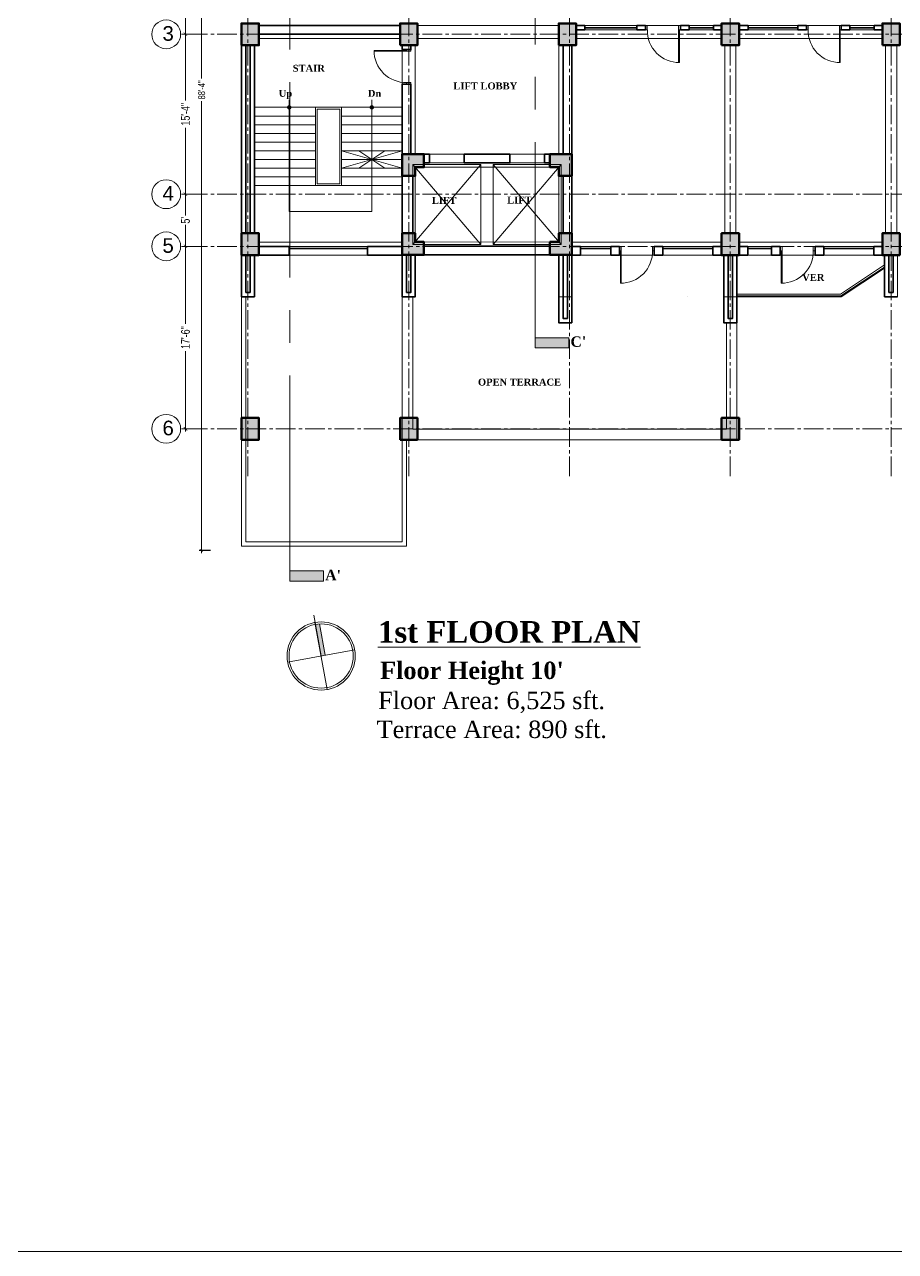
# Model space of a CAD drawing. Header units: feet. Extents: x 25261344 to 25389498, y 30010528 to 30074588.
# Drawn here: x 25357111 to 25358113, y 30071075 to 30072487 of the extents above; entities that cross this region are included whole.
import ezdxf

# ---------------------------------------------------------------- set-up
doc = ezdxf.new("R2010")
doc.units = ezdxf.units.FT
doc.header["$LTSCALE"] = 30
doc.header["$MEASUREMENT"] = 0
doc.header["$PDMODE"] = 32
doc.header["$PDSIZE"] = 15
doc.linetypes.add('CENTER2', pattern=[1.125, 0.75, -0.125, 0.125, -0.125])
doc.layers.get('0').update_dxf_attribs({"lineweight": 5})
for name, color, linetype, lineweight in [('Column', 1, 'Continuous', 80), ('Dim-1', 7, 'Continuous', 9), ('dimension', 250, 'Continuous', 5), ('Door', 32, 'Continuous', 5), ('GRADE BEAM', 2, 'Continuous', 20), ('grid text', 252, 'CENTER2', 9), ('LINE', 193, 'Continuous', 9), ('line 2', 7, 'Continuous', 13), ('rail', 224, 'Continuous', 9), ('STAIR', 243, 'Continuous', 13), ('TEXT', 7, 'Continuous', 18), ('TITLE TEXT', 7, 'Continuous', 18), ('WALL', 7, 'Continuous', 35), ('WIN', 142, 'Continuous', 20)]:
    doc.layers.add(name, color=color, linetype=linetype, lineweight=lineweight)
doc.styles.add('MtXpl_Times_New_Roma', font='timesbd.ttf')
doc.styles.add('RomanS', font='swissl.ttf')
doc.styles.get("Standard").update_dxf_attribs({"font": 'timesbd.ttf'})
doc.styles.add('SWIS_LT', font='swisscl.ttf')
doc.dimstyles.new('dim-02', dxfattribs={"dimtxt": 8, "dimasz": 3, "dimexe": 3, "dimexo": 3, "dimgap": 2, "dimtad": 0, "dimdec": 0, "dimzin": 0, "dimdsep": 46, "dimlunit": 4, "dimtxsty": 'SWIS_LT', "dimblk": 'ARCHTICK', "dimcen": 2, "dimdle": 3, "dimclrd": 256, "dimclre": 256, "dimclrt": 256, "dimadec": 0, "dimazin": 0, "dimtfac": 1, "dimtdec": 0, "dimtix": 1, "dimtmove": 0, "dimatfit": 3, "dimfxl": 0, "dimfrac": 2, "dimtolj": 1, "dimtzin": 1, "dimlwd": -1, "dimarcsym": 0})

# ---------------------------------------------------------------- blocks, each defined once
blk = doc.blocks.new('FG')
at = {"layer": 'Door'}
for p, q in [((-2, -5), (-2, -42.4)), ((-1, -5), (-1, -42.4))]:
    blk.add_line(p, q, dxfattribs=at)
for points in [[(-40, 0), (-38, 0), (-38, -5), (-40, -5)], [(0, 0), (-2, 0), (-2, -5), (0, -5)]]:
    blk.add_lwpolyline(points, dxfattribs=at)
blk.add_arc((-1.4, -5.8), 36.6, 178.7054, 270.6905, dxfattribs=at)
blk = doc.blocks.new('_ArchTick')
at = {"color": 0, "linetype": 'ByBlock', "const_width": 0.15}
blk.add_lwpolyline([(-0.5, -0.5), (0.5, 0.5)], dxfattribs=at)
blk = doc.blocks.new('*D114')
at = {"lineweight": -2}
for p, q in [((25352815.9, 30072291.7), (25352821.5, 30072291.7)), ((25352815.9, 30072231.7), (25352821.5, 30072231.7))]:
    blk.add_line(p, q, dxfattribs=at)
for p, q in [((25352818.5, 30072294.7), (25352818.5, 30072267.1)), ((25352818.5, 30072228.7), (25352818.5, 30072256.3))]:
    blk.add_line(p, q)
at = {"layer": 'Defpoints', "color": 0}
for p in [(25352812.9, 30072291.7), (25352812.9, 30072231.7), (25352818.5, 30072231.7)]:
    blk.add_point(p, dxfattribs=at)
at = {"xscale": 4, "yscale": 4, "zscale": 4}
for p, rotation in [((25352818.5, 30072291.7), 90), ((25352818.5, 30072231.7), 270)]:
    blk.add_blockref('_ArchTick', p, dxfattribs=dict(at, rotation=rotation))
at = {"insert": (25352818.5, 30072261.7), "char_height": 10, "attachment_point": 5, "rotation": 90, "style": 'SWIS_LT'}
blk.add_mtext("\\A1;5'", dxfattribs=at)
blk = doc.blocks.new('*D115')
at = {"lineweight": -2}
for p, q in [((25352815.9, 30072231.7), (25352821.5, 30072231.7)), ((25352815.9, 30072021.7), (25352821.5, 30072021.7))]:
    blk.add_line(p, q, dxfattribs=at)
for p, q in [((25352818.5, 30072234.7), (25352818.5, 30072142.4)), ((25352818.5, 30072018.7), (25352818.5, 30072111))]:
    blk.add_line(p, q)
at = {"layer": 'Defpoints', "color": 0}
for p in [(25352812.9, 30072231.7), (25352812.9, 30072021.7), (25352818.5, 30072021.7)]:
    blk.add_point(p, dxfattribs=at)
at = {"xscale": 4, "yscale": 4, "zscale": 4}
for p, rotation in [((25352818.5, 30072231.7), 90), ((25352818.5, 30072021.7), 270)]:
    blk.add_blockref('_ArchTick', p, dxfattribs=dict(at, rotation=rotation))
at = {"insert": (25352818.5, 30072126.7), "char_height": 10, "attachment_point": 5, "rotation": 90, "style": 'SWIS_LT'}
blk.add_mtext('\\A1;17\'-6"', dxfattribs=at)
blk = doc.blocks.new('*D112')
for p, q in [((25352818.5, 30072594.7), (25352818.5, 30072546.4)), ((25352818.5, 30072472.7), (25352818.5, 30072521))]:
    blk.add_line(p, q)
at = {"lineweight": -2}
for p, q in [((25352815.9, 30072591.7), (25352821.5, 30072591.7)), ((25352815.9, 30072475.7), (25352821.5, 30072475.7))]:
    blk.add_line(p, q, dxfattribs=at)
at = {"layer": 'Defpoints', "color": 0}
for p in [(25352812.9, 30072591.7), (25352812.9, 30072475.7), (25352818.5, 30072475.7)]:
    blk.add_point(p, dxfattribs=at)
at = {"xscale": 4, "yscale": 4, "zscale": 4}
for p, rotation in [((25352818.5, 30072591.7), 90), ((25352818.5, 30072475.7), 270)]:
    blk.add_blockref('_ArchTick', p, dxfattribs=dict(at, rotation=rotation))
at = {"insert": (25352818.5, 30072533.7), "char_height": 10, "attachment_point": 5, "rotation": 90, "style": 'SWIS_LT'}
blk.add_mtext('\\A1;9\'-8"', dxfattribs=at)
blk = doc.blocks.new('*D113')
at = {"lineweight": -2}
for p, q in [((25352815.9, 30072475.7), (25352821.5, 30072475.7)), ((25352815.9, 30072291.7), (25352821.5, 30072291.7))]:
    blk.add_line(p, q, dxfattribs=at)
for p, q in [((25352818.5, 30072478.7), (25352818.5, 30072399.4)), ((25352818.5, 30072288.7), (25352818.5, 30072368))]:
    blk.add_line(p, q)
at = {"layer": 'Defpoints', "color": 0}
for p in [(25352812.9, 30072475.7), (25352812.9, 30072291.7), (25352818.5, 30072291.7)]:
    blk.add_point(p, dxfattribs=at)
at = {"xscale": 4, "yscale": 4, "zscale": 4}
for p, rotation in [((25352818.5, 30072475.7), 90), ((25352818.5, 30072291.7), 270)]:
    blk.add_blockref('_ArchTick', p, dxfattribs=dict(at, rotation=rotation))
at = {"insert": (25352818.5, 30072383.7), "char_height": 10, "attachment_point": 5, "rotation": 90, "style": 'SWIS_LT'}
blk.add_mtext('\\A1;15\'-4"', dxfattribs=at)
blk = doc.blocks.new('*D151')
at = {"layer": 'Defpoints', "color": 0}
for p in [(25358999.6, 30072941.7), (25357314.8, 30071881.7), (25357560.6, 30071881.7)]:
    blk.add_point(p, dxfattribs=at)
at = {"layer": 'Dim-1', "lineweight": -2}
for p, q in [((25357324.8, 30072941.7), (25357311.8, 30072941.7)), ((25357324.8, 30071881.7), (25357311.8, 30071881.7))]:
    blk.add_line(p, q, dxfattribs=at)
at = {"layer": 'Dim-1'}
for p, q in [((25357314.8, 30072944.7), (25357314.8, 30072424.7)), ((25357314.8, 30071878.7), (25357314.8, 30072398.7))]:
    blk.add_line(p, q, dxfattribs=at)
at = {"layer": 'Dim-1', "xscale": 3, "yscale": 3, "zscale": 3}
for p, rotation in [((25357314.8, 30072941.7), 90), ((25357314.8, 30071881.7), 270)]:
    blk.add_blockref('_ArchTick', p, dxfattribs=dict(at, rotation=rotation))
at = {"layer": 'Dim-1', "insert": (25357314.8, 30072411.7), "char_height": 8, "attachment_point": 5, "rotation": 90, "style": 'SWIS_LT'}
blk.add_mtext('\\A1;88\'-4"', dxfattribs=at)
blk = doc.blocks.new('CLMN-1')
at = {"layer": 'Column', "lineweight": 0}
h = blk.add_hatch(dxfattribs=at)
h.set_pattern_fill('AR-CONC', color=9, style=0)
h.set_pattern_definition([(50, (2964.0585, 2071.44), (7.172601826, -0.6275213498), [0.75, -8.25]), (355, (2964.0585, 2071.44), (-1.3875133361, 7.521921337), [0.6, -6.6]), (100.4514, (2964.656, 2071.3876), (5.7850938171, 6.8943954206), [0.6374019, -7.01142112]), (46.1842, (2964.0585, 2073.44), (10.6724104863, -1.6551901433), [1.125, -12.375]), (96.6356, (2964.948, 2073.302), (9.3466270555, 9.741178709), [0.95610288, -10.51713]), (351.1842, (2964.058, 2073.44), (9.3466194513, 9.7411860093), [0.9, -9.9]), (21, (2965.0585, 2072.94), (5.9690705212, -4.02618890665), [0.75, -8.25]), (326, (2965.0585, 2072.94), (2.4331533192, 7.2515004505), [0.6, -6.6]), (71.4514, (2965.556, 2072.6044), (8.4022262858, 3.2253049671), [0.6374019, -7.01142112]), (37.5, (2964.0585, 2071.44), (0.12159855317, 3.32893853831), [0, -6.52, 0, -6.7, 0, -6.625]), (7.5, (2964.0585, 2071.44), (2.63069537442, 3.94411711882), [0, -3.82, 0, -6.37, 0, -2.525]), (327.5, (2961.8285, 2071.44), (5.33822436172, -0.22554871734), [0, -2.5, 0, -7.8, 0, -10.35]), (317.5, (2960.8285, 2071.44), (5.8318616934, 1.0010498233), [0, -3.25, 0, -5.18, 0, -7.35])])
h.paths.add_polyline_path([(25350570.7, 30072708), (25350590.7, 30072708), (25350590.7, 30072733), (25350570.7, 30072733)])
h.paths.add_polyline_path([(25350570.7, 30072824), (25350590.7, 30072824), (25350590.7, 30072849), (25350570.7, 30072849)])
h.paths.add_polyline_path([(25350570.7, 30073065.5), (25350590.7, 30073065.5), (25350590.7, 30073090.5), (25350570.7, 30073090.5)])
h.paths.add_polyline_path([(25350570.7, 30072481.6), (25350570.7, 30072491.6), (25350585.7, 30072491.6), (25350585.7, 30072466.6), (25350560.7, 30072466.6), (25350560.7, 30072481.6)])
h.paths.add_polyline_path([(25350570.7, 30072567.5), (25350560.7, 30072567.5), (25350560.7, 30072582.5), (25350585.7, 30072582.5), (25350585.7, 30072557.5), (25350570.7, 30072557.5)])
h.paths.add_polyline_path([(25350405.7, 30072481.6), (25350415.7, 30072481.6), (25350415.7, 30072466.6), (25350390.7, 30072466.6), (25350390.7, 30072491.6), (25350405.7, 30072491.6)])
h.paths.add_polyline_path([(25350405.7, 30072567.6), (25350405.7, 30072557.6), (25350390.7, 30072557.6), (25350390.7, 30072582.6), (25350415.7, 30072582.6), (25350415.7, 30072567.6)])
h.paths.add_polyline_path([(25351495.7, 30072466.5), (25351515.7, 30072466.5), (25351515.7, 30072491.5), (25351495.7, 30072491.5)])
h.paths.add_polyline_path([(25351313.2, 30072466.5), (25351333.2, 30072466.5), (25351333.2, 30072491.5), (25351313.2, 30072491.5)])
h.paths.add_polyline_path([(25351128.2, 30072466.5), (25351148.2, 30072466.5), (25351148.2, 30072491.5), (25351128.2, 30072491.5)])
h.paths.add_polyline_path([(25350943.2, 30072466.5), (25350963.2, 30072466.5), (25350963.2, 30072491.5), (25350943.2, 30072491.5)])
h.paths.add_polyline_path([(25350758.2, 30072466.5), (25350778.2, 30072466.5), (25350778.2, 30072491.5), (25350758.2, 30072491.5)])
h.paths.add_polyline_path([(25350205.7, 30072466.5), (25350225.7, 30072466.5), (25350225.7, 30072491.5), (25350205.7, 30072491.5)])
h.paths.add_polyline_path([(25351498.2, 30072708), (25351518.2, 30072708), (25351518.2, 30072733), (25351498.2, 30072733)])
h.paths.add_polyline_path([(25351313.2, 30072708), (25351333.2, 30072708), (25351333.2, 30072733), (25351313.2, 30072733)])
h.paths.add_polyline_path([(25351128.2, 30072708), (25351148.2, 30072708), (25351148.2, 30072733), (25351128.2, 30072733)])
h.paths.add_polyline_path([(25350943.2, 30072708), (25350963.2, 30072708), (25350963.2, 30072733), (25350943.2, 30072733)])
h.paths.add_polyline_path([(25350758.2, 30072708), (25350778.2, 30072708), (25350778.2, 30072733), (25350758.2, 30072733)])
h.paths.add_polyline_path([(25350388.2, 30072708), (25350408.2, 30072708), (25350408.2, 30072733), (25350388.2, 30072733)])
h.paths.add_polyline_path([(25350205.7, 30072708), (25350225.7, 30072708), (25350225.7, 30072733), (25350205.7, 30072733)])
h.paths.add_polyline_path([(25351639.7, 30072524), (25351659.7, 30072524), (25351659.7, 30072549), (25351639.7, 30072549)])
h.paths.add_polyline_path([(25351639.7, 30072708), (25351659.7, 30072708), (25351659.7, 30072733), (25351639.7, 30072733)])
h.paths.add_polyline_path([(25351495.7, 30073065.5), (25351515.7, 30073065.5), (25351515.7, 30073090.5), (25351495.7, 30073090.5)])
h.paths.add_polyline_path([(25351639.7, 30073008), (25351659.7, 30073008), (25351659.7, 30073033), (25351639.7, 30073033)])
h.paths.add_polyline_path([(25351639.7, 30072824), (25351659.7, 30072824), (25351659.7, 30072849), (25351639.7, 30072849)])
h.paths.add_polyline_path([(25351498.2, 30072824), (25351518.2, 30072824), (25351518.2, 30072849), (25351498.2, 30072849)])
h.paths.add_polyline_path([(25351313.2, 30072824), (25351333.2, 30072824), (25351333.2, 30072849), (25351313.2, 30072849)])
h.paths.add_polyline_path([(25351128.2, 30072824), (25351148.2, 30072824), (25351148.2, 30072849), (25351128.2, 30072849)])
h.paths.add_polyline_path([(25350943.2, 30072824), (25350963.2, 30072824), (25350963.2, 30072849), (25350943.2, 30072849)])
h.paths.add_polyline_path([(25350758.2, 30072824), (25350778.2, 30072824), (25350778.2, 30072849), (25350758.2, 30072849)])
h.paths.add_polyline_path([(25350388.2, 30072824), (25350408.2, 30072824), (25350408.2, 30072849), (25350388.2, 30072849)])
h.paths.add_polyline_path([(25350205.7, 30072824), (25350225.7, 30072824), (25350225.7, 30072849), (25350205.7, 30072849)])
h.paths.add_polyline_path([(25351313.2, 30073065.5), (25351333.2, 30073065.5), (25351333.2, 30073090.5), (25351313.2, 30073090.5)])
h.paths.add_polyline_path([(25351128.2, 30073065.5), (25351148.2, 30073065.5), (25351148.2, 30073090.5), (25351128.2, 30073090.5)])
h.paths.add_polyline_path([(25350943.2, 30073065.5), (25350963.2, 30073065.5), (25350963.2, 30073090.5), (25350943.2, 30073090.5)])
h.paths.add_polyline_path([(25350758.2, 30073065.5), (25350778.2, 30073065.5), (25350778.2, 30073090.5), (25350758.2, 30073090.5)])
h.paths.add_polyline_path([(25350390.7, 30073065.5), (25350410.7, 30073065.5), (25350410.7, 30073090.5), (25350390.7, 30073090.5)])
h.paths.add_polyline_path([(25350205.7, 30073065.5), (25350225.7, 30073065.5), (25350225.7, 30073090.5), (25350205.7, 30073090.5)])
h.paths.add_polyline_path([(25350758.2, 30072254), (25350778.2, 30072254), (25350778.2, 30072279), (25350758.2, 30072279)])
h.paths.add_polyline_path([(25350388.2, 30072254), (25350408.2, 30072254), (25350408.2, 30072279), (25350388.2, 30072279)])
h.paths.add_polyline_path([(25350205.7, 30072254), (25350225.7, 30072254), (25350225.7, 30072279), (25350205.7, 30072279)])
at = {"layer": 'Column'}
for points in [[(25350205.7, 30072708), (25350225.7, 30072708), (25350225.7, 30072733), (25350205.7, 30072733)], [(25350388.2, 30072708), (25350408.2, 30072708), (25350408.2, 30072733), (25350388.2, 30072733)], [(25350570.7, 30072708), (25350590.7, 30072708), (25350590.7, 30072733), (25350570.7, 30072733)], [(25350758.2, 30072708), (25350778.2, 30072708), (25350778.2, 30072733), (25350758.2, 30072733)], [(25350943.2, 30072708), (25350963.2, 30072708), (25350963.2, 30072733), (25350943.2, 30072733)], [(25350205.7, 30072466.5), (25350225.7, 30072466.5), (25350225.7, 30072491.5), (25350205.7, 30072491.5)], [(25350758.2, 30072466.5), (25350778.2, 30072466.5), (25350778.2, 30072491.5), (25350758.2, 30072491.5)], [(25350943.2, 30072466.5), (25350963.2, 30072466.5), (25350963.2, 30072491.5), (25350943.2, 30072491.5)], [(25350205.7, 30072254), (25350225.7, 30072254), (25350225.7, 30072279), (25350205.7, 30072279)], [(25350388.2, 30072254), (25350408.2, 30072254), (25350408.2, 30072279), (25350388.2, 30072279)], [(25350758.2, 30072254), (25350778.2, 30072254), (25350778.2, 30072279), (25350758.2, 30072279)]]:
    blk.add_lwpolyline(points, close=True, dxfattribs=at)
for points in [[(25350405.7, 30072567.6), (25350405.7, 30072557.6), (25350390.7, 30072557.6), (25350390.7, 30072582.6), (25350415.7, 30072582.6), (25350415.7, 30072567.6), (25350405.7, 30072567.6)], [(25350570.7, 30072567.5), (25350560.7, 30072567.5), (25350560.7, 30072582.5), (25350585.7, 30072582.5), (25350585.7, 30072557.5), (25350570.7, 30072557.5), (25350570.7, 30072567.5)], [(25350405.7, 30072481.6), (25350415.7, 30072481.6), (25350415.7, 30072466.6), (25350390.7, 30072466.6), (25350390.7, 30072491.6), (25350405.7, 30072491.6), (25350405.7, 30072481.6)], [(25350570.7, 30072481.6), (25350570.7, 30072491.6), (25350585.7, 30072491.6), (25350585.7, 30072466.6), (25350560.7, 30072466.6), (25350560.7, 30072481.6), (25350570.7, 30072481.6)]]:
    blk.add_lwpolyline(points, dxfattribs=at)
blk = doc.blocks.new('T B')
at = {"layer": 'GRADE BEAM'}
for points in [[(25352436, 30069038.6), (25352436, 30069023.6), (25352273.5, 30069023.6), (25352273.5, 30069038.6)], [(25352618.5, 30069038.6), (25352618.5, 30069023.6), (25352456, 30069023.6), (25352456, 30069038.6)], [(25352806, 30069038.6), (25352806, 30069023.6), (25352638.5, 30069023.6), (25352638.5, 30069038.6)], [(25352991, 30069038.6), (25352991, 30069023.6), (25352826, 30069023.6), (25352826, 30069038.6)], [(25352253.5, 30069016.1), (25352268.5, 30069016.1), (25352268.5, 30068799.6), (25352253.5, 30068799.6)], [(25352438.5, 30069016.1), (25352453.5, 30069016.1), (25352453.5, 30068890.6), (25352438.5, 30068890.6)], [(25352618.5, 30069016.1), (25352633.5, 30069016.1), (25352633.5, 30068890.6), (25352618.5, 30068890.6)], [(25352809.5, 30069016.1), (25352822.5, 30069016.1), (25352822.5, 30068799.6), (25352809.5, 30068799.6)], [(25352994.5, 30069016.1), (25353007.5, 30069016.1), (25353007.5, 30068799.6), (25352994.5, 30068799.6)], [(25352608.5, 30068890.6), (25352608.5, 30068875.6), (25352463.5, 30068875.6), (25352463.5, 30068890.6)], [(25352438.5, 30068865.6), (25352453.5, 30068865.6), (25352453.5, 30068799.6), (25352438.5, 30068799.6)], [(25352618.5, 30068865.6), (25352633.5, 30068865.6), (25352633.5, 30068799.6), (25352618.5, 30068799.6)], [(25352438.5, 30068789.6), (25352438.5, 30068774.6), (25352273.5, 30068774.6), (25352273.5, 30068789.6)], [(25352608.5, 30068789.7), (25352608.5, 30068774.7), (25352463.5, 30068774.6), (25352463.5, 30068789.6)], [(25352806, 30068789.6), (25352806, 30068774.6), (25352633.5, 30068774.6), (25352633.5, 30068789.6)], [(25352991, 30068789.6), (25352991, 30068774.6), (25352826, 30068774.6), (25352826, 30068789.6)], [(25352253.5, 30068774.6), (25352268.5, 30068774.6), (25352268.5, 30068726.6), (25352253.5, 30068726.6)], [(25352438.5, 30068774.6), (25352453.5, 30068774.6), (25352453.5, 30068726.6), (25352438.5, 30068726.6)], [(25352618.5, 30068774.6), (25352633.5, 30068774.6), (25352633.5, 30068726.6), (25352618.5, 30068726.6)], [(25352808.5, 30068774.6), (25352823.5, 30068774.6), (25352823.5, 30068726.6), (25352808.5, 30068726.6)], [(25352993.5, 30068774.6), (25353008.5, 30068774.6), (25353008.5, 30068726.6), (25352993.5, 30068726.6)]]:
    blk.add_lwpolyline(points, close=True, dxfattribs=at)
blk = doc.blocks.new('DFGDFG')
at = {"layer": 'grid text'}
for p, q in [((25352890.4, 30071967.2), (25352890.4, 30072999.8)), ((25353075.4, 30071967.2), (25353075.4, 30072999.8)), ((25353260.4, 30071967.2), (25353260.4, 30072999.8)), ((25353445.4, 30071967.2), (25353445.4, 30072999.8)), ((25353630.4, 30071967.2), (25353630.4, 30072999.8)), ((25354565.1, 30072475.7), (25352812.9, 30072475.7)), ((25354565.1, 30072291.7), (25352812.9, 30072291.7)), ((25354565.1, 30072231.7), (25352812.9, 30072231.7)), ((25354565.1, 30072021.7), (25352812.9, 30072021.7))]:
    blk.add_line(p, q, dxfattribs=at)
at = {"layer": 'grid text', "linetype": 'Continuous'}
for centre in [(25352796.3, 30072475.7), (25352796.3, 30072291.7), (25352796.3, 30072231.7), (25352796.3, 30072021.7)]:
    blk.add_circle(centre, 16.6, dxfattribs=at)
at = {"layer": 'grid text', "char_height": 16.84, "attachment_point": 1, "style": 'RomanS'}
for s, insert in [('{\\C256;3}', (25352792, 30072485.1)), ('{\\C256;4}', (25352792, 30072301.1)), ('{\\C256;5}', (25352792, 30072241.1)), ('{\\C256;6}', (25352792, 30072031.1))]:
    blk.add_mtext_dynamic_manual_height_columns(s, width=25.401, gutter_width=84.2, heights=[32.6], dxfattribs=dict(at, insert=insert))
for base, p1, p2, picture, middle in [((25352818.5, 30072475.7), (25352812.9, 30072591.7), (25352812.9, 30072475.7), '*D112', (25352818.5, 30072533.7)), ((25352818.5, 30072291.7), (25352812.9, 30072475.7), (25352812.9, 30072291.7), '*D113', (25352818.5, 30072383.7)), ((25352818.5, 30072231.7), (25352812.9, 30072291.7), (25352812.9, 30072231.7), '*D114', (25352818.5, 30072261.7)), ((25352818.5, 30072021.7), (25352812.9, 30072231.7), (25352812.9, 30072021.7), '*D115', (25352818.5, 30072126.7))]:
    dim = blk.add_linear_dim(base=base, p1=p1, p2=p2, angle=90, dimstyle='dim-02', override={"dimtxt": 10, "dimtmove": 1, "dimfxl": 10})
    dim.commit()
    dim.dimension.update_dxf_attribs({"geometry": picture, "text_midpoint": middle})

msp = doc.modelspace()

# ---------------------------------------------------------------- hatches: boundary and pattern name
at = {"linetype": 'CENTER2', "ltscale": 10}
for points in [[(25357737.1, 30072115.1), (25357698.6, 30072115.1), (25357698.6, 30072126.7), (25357737.1, 30072126.7)], [(25357454.9, 30071846.5), (25357416.4, 30071846.5), (25357416.4, 30071858.2), (25357454.9, 30071858.2)]]:
    msp.add_hatch(color=256, dxfattribs=at).paths.add_polyline_path(points)
at = {"layer": 'TITLE TEXT'}
msp.add_hatch(color=256, dxfattribs=at).paths.add_polyline_path([(25357450.4, 30071797.2, 0.032487), (25357445.7, 30071796.7), (25357452.3, 30071760.3), (25357457, 30071761.2)])

# ---------------------------------------------------------------- linework, layer by layer
at = {"linetype": 'CENTER2', "ltscale": 10}
for p, q in [((25357416.4, 30071858.2), (25357416.4, 30073036.2)), ((25357698.6, 30072126.6), (25357698.6, 30072508.5))]:
    msp.add_line(p, q, dxfattribs=at)
msp.add_lwpolyline([(25352085.2, 30073771.6), (25389498.3, 30073771.6), (25389498.3, 30071075.1), (25352085.2, 30071075.1)], close=True)
for points in [[(25357698.6, 30072115.1), (25357737.1, 30072115.1), (25357737.1, 30072126.6), (25357698.6, 30072126.6)], [(25357416.4, 30071846.5), (25357454.9, 30071846.5), (25357454.9, 30071858.2), (25357416.4, 30071858.2)]]:
    msp.add_lwpolyline(points, close=True, dxfattribs=at)
at = {"layer": 'Defpoints', "color": 2}
msp.add_lwpolyline([(25357873.5, 30072173.7), (25357873.5, 30072173.7), (25357873.5, 30072173.7)], dxfattribs=at)
at = {"layer": 'Dim-1'}
for p, q in [((25357360.6, 30071886.7), (25357360.6, 30072173.7)), ((25357365.6, 30071891.7), (25357365.6, 30072173.7)), ((25357545.6, 30071891.7), (25357365.6, 30071891.7))]:
    msp.add_line(p, q, dxfattribs=at)
at = {"layer": 'dimension'}
for points in [[(25357360.6, 30071886.7), (25357550.6, 30071886.7), (25357550.6, 30072009.2)], [(25357545.6, 30071891.7), (25357545.6, 30072009.2)]]:
    msp.add_lwpolyline(points, dxfattribs=at)
at = {"layer": 'LINE', "color": 0, "ltscale": 10}
for points in [[(25357415.6, 30072400.2), (25357415.6, 30072271.7), (25357415.6, 30072271.7), (25357510.6, 30072271.7), (25357510.6, 30072331.7), (25357475.6, 30072321.7), (25357495.6, 30072321.7), (25357510.6, 30072331.7), (25357545.6, 30072321.7), (25357525.6, 30072321.7), (25357510.6, 30072331.7)], [(25357510.6, 30072400.2), (25357510.6, 30072331.7), (25357475.6, 30072341.7), (25357495.6, 30072341.7), (25357510.6, 30072331.7), (25357545.6, 30072341.7), (25357525.6, 30072341.7), (25357510.6, 30072331.7)]]:
    msp.add_lwpolyline(points, dxfattribs=at)
at = {"layer": 'LINE', "color": 0, "ltscale": 10, "const_width": 2.5}
for points in [[(25357415.6, 30072392.9, -1), (25357415.6, 30072390.4, -1)], [(25357510.6, 30072392.9, -1), (25357510.6, 30072390.4, -1)]]:
    msp.add_lwpolyline(points, format="xyb", close=True, dxfattribs=at)
at = {"layer": 'line 2'}
for p, q in [((25357636.1, 30072325.7), (25357557.6, 30072233.7)), ((25357557.6, 30072325.7), (25357636.1, 30072233.7)), ((25357576.9, 30072337.7), (25357616.9, 30072337.7)), ((25357616.9, 30072327.7), (25357576.9, 30072327.7)), ((25357650.1, 30072325.7), (25357728.6, 30072233.7)), ((25357728.6, 30072325.7), (25357650.1, 30072233.7)), ((25357709.4, 30072337.7), (25357669.4, 30072337.7)), ((25357669.4, 30072327.7), (25357709.4, 30072327.7)), ((25358100.6, 30072206.7), (25358050.6, 30072173.7)), ((25357930.6, 30072173.7), (25358050.6, 30072173.7))]:
    msp.add_line(p, q, dxfattribs=at)
for points in [[(25357557.6, 30072325.7), (25357636.1, 30072325.7), (25357636.1, 30072233.7), (25357557.6, 30072233.7)], [(25357728.6, 30072325.7), (25357650.1, 30072325.7), (25357650.1, 30072233.7), (25357728.6, 30072233.7)]]:
    msp.add_lwpolyline(points, close=True, dxfattribs=at)
for points in [[(25357930.6, 30072143.4), (25357930.6, 30072009.2), (25357545.6, 30072009.2), (25357545.6, 30072173.7)], [(25357918.6, 30072143.4), (25357918.6, 30072021.2), (25357557.6, 30072021.2), (25357557.6, 30072173.7)]]:
    msp.add_lwpolyline(points, dxfattribs=at)
at = {"layer": 'rail'}
for p, q in [((25357445.6, 30072301.7), (25357445.6, 30072391.7)), ((25357445.6, 30072391.7), (25357475.6, 30072391.7)), ((25357447.6, 30072303.7), (25357447.6, 30072389.7)), ((25357447.6, 30072389.7), (25357473.6, 30072389.7)), ((25357473.6, 30072303.7), (25357473.6, 30072389.7)), ((25357475.6, 30072301.7), (25357475.6, 30072391.7)), ((25357475.6, 30072301.7), (25357445.6, 30072301.7)), ((25357473.6, 30072303.7), (25357447.6, 30072303.7)), ((25358100.6, 30072210.3), (25358049.7, 30072176.7)), ((25358100.6, 30072207.9), (25358050.3, 30072174.7)), ((25358049.7, 30072176.7), (25357930.6, 30072176.7)), ((25358050.3, 30072174.7), (25357930.6, 30072174.7))]:
    msp.add_line(p, q, dxfattribs=at)
at = {"layer": 'STAIR'}
for p, q in [((25357445.6, 30072391.7), (25357375.6, 30072391.7)), ((25357445.6, 30072381.7), (25357375.6, 30072381.7)), ((25357475.6, 30072391.7), (25357545.6, 30072391.7)), ((25357475.6, 30072381.7), (25357545.6, 30072381.7)), ((25357445.6, 30072371.7), (25357375.6, 30072371.7)), ((25357475.6, 30072371.7), (25357545.6, 30072371.7)), ((25357445.6, 30072361.7), (25357375.6, 30072361.7)), ((25357475.6, 30072361.7), (25357545.6, 30072361.7)), ((25357445.6, 30072351.7), (25357375.6, 30072351.7)), ((25357445.6, 30072341.7), (25357375.6, 30072341.7)), ((25357475.6, 30072351.7), (25357545.6, 30072351.7)), ((25357475.6, 30072341.7), (25357545.6, 30072341.7)), ((25357445.6, 30072331.7), (25357375.6, 30072331.7)), ((25357475.6, 30072331.7), (25357545.6, 30072331.7)), ((25357445.6, 30072321.7), (25357375.6, 30072321.7)), ((25357445.6, 30072311.7), (25357375.6, 30072311.7)), ((25357475.6, 30072321.7), (25357545.6, 30072321.7)), ((25357475.6, 30072311.7), (25357545.6, 30072311.7)), ((25357445.6, 30072301.7), (25357375.6, 30072301.7)), ((25357475.6, 30072301.7), (25357545.6, 30072301.7))]:
    msp.add_line(p, q, dxfattribs=at)
at = {"layer": 'TITLE TEXT'}
for p, q in [((25357452.3, 30071760.3), (25357443.7, 30071807.2)), ((25357459.3, 30071721.7), (25357445.2, 30071798.9)), ((25357457, 30071761.2), (25357450.4, 30071797.4)), ((25357413.6, 30071753.3), (25357490.9, 30071767.3))]:
    msp.add_line(p, q, dxfattribs=at)
for radius in [39.3, 37]:
    msp.add_circle((25357452.3, 30071760.3), radius, dxfattribs=at)
at = {"layer": 'WALL', "ltscale": 10}
for p, q in [((25357380.6, 30072485.7), (25357543.1, 30072485.7)), ((25357755.6, 30072485.7), (25357745.6, 30072485.7)), ((25357755.6, 30072480.7), (25357745.6, 30072480.7)), ((25357755.6, 30072485.7), (25357755.6, 30072480.7)), ((25357815.6, 30072485.7), (25357815.6, 30072480.7)), ((25357825.6, 30072485.7), (25357815.6, 30072485.7)), ((25357815.6, 30072480.7), (25357825.6, 30072480.7)), ((25357825.6, 30072485.7), (25357825.6, 30072480.7)), ((25357875.6, 30072485.7), (25357865.6, 30072485.7)), ((25357875.6, 30072480.7), (25357865.6, 30072480.7)), ((25357903.6, 30072485.7), (25357913.1, 30072485.7)), ((25357903.6, 30072480.7), (25357913.1, 30072480.7)), ((25357943.6, 30072485.7), (25357933.1, 30072485.7)), ((25357943.6, 30072480.7), (25357933.1, 30072480.7)), ((25357943.6, 30072485.7), (25357943.6, 30072480.7)), ((25358000.6, 30072485.7), (25358000.6, 30072480.7)), ((25358010.6, 30072485.7), (25358000.6, 30072485.7)), ((25358000.6, 30072480.7), (25358010.6, 30072480.7)), ((25358010.6, 30072485.7), (25358010.6, 30072480.7)), ((25358060.6, 30072485.7), (25358050.6, 30072485.7)), ((25358060.6, 30072480.7), (25358050.6, 30072480.7)), ((25358088.6, 30072485.7), (25358098.1, 30072485.7)), ((25358088.6, 30072480.7), (25358098.1, 30072480.7)), ((25357380.6, 30072475.7), (25357543.1, 30072475.7)), ((25357360.6, 30072463.2), (25357360.6, 30072246.7)), ((25357365.6, 30072463.2), (25357365.6, 30072246.7)), ((25357370.6, 30072463.2), (25357370.6, 30072246.7)), ((25357375.6, 30072463.2), (25357375.6, 30072246.7)), ((25357730.6, 30072463.2), (25357730.6, 30072337.7)), ((25357740.6, 30072463.2), (25357740.6, 30072337.7)), ((25357545.6, 30072418.2), (25357545.6, 30072337.7)), ((25357545.6, 30072418.2), (25357555.6, 30072418.2)), ((25357555.6, 30072418.2), (25357555.6, 30072337.7)), ((25357380.6, 30072231.7), (25357415.6, 30072231.7)), ((25357415.6, 30072231.7), (25357415.6, 30072221.7)), ((25357505.6, 30072231.7), (25357545.6, 30072231.7)), ((25357785.6, 30072231.7), (25357795.6, 30072231.7)), ((25357835.6, 30072231.7), (25357835.6, 30072221.7)), ((25357835.6, 30072231.7), (25357845.6, 30072231.7)), ((25357845.6, 30072231.7), (25357845.6, 30072221.7)), ((25357970.6, 30072231.7), (25357980.6, 30072231.7)), ((25358020.6, 30072231.7), (25358020.6, 30072221.7)), ((25358020.6, 30072231.7), (25358030.6, 30072231.7)), ((25358030.6, 30072231.7), (25358030.6, 30072221.7)), ((25357360.6, 30072221.7), (25357360.6, 30072173.7)), ((25357365.6, 30072221.7), (25357365.6, 30072178.7)), ((25357370.6, 30072221.7), (25357370.6, 30072178.7)), ((25357375.6, 30072221.7), (25357375.6, 30072173.7)), ((25357415.6, 30072221.7), (25357380.6, 30072221.7)), ((25357505.6, 30072221.7), (25357545.6, 30072221.7)), ((25357785.6, 30072221.7), (25357795.6, 30072221.7)), ((25357845.6, 30072221.7), (25357835.6, 30072221.7)), ((25357970.6, 30072221.7), (25357980.6, 30072221.7)), ((25358030.6, 30072221.7), (25358020.6, 30072221.7)), ((25358100.6, 30072221.7), (25358100.6, 30072173.7)), ((25358105.6, 30072221.7), (25358105.6, 30072178.7)), ((25358110.6, 30072221.7), (25358110.6, 30072178.7)), ((25357360.6, 30072173.7), (25357375.6, 30072173.7)), ((25357365.6, 30072178.7), (25357370.6, 30072178.7)), ((25358100.6, 30072173.7), (25358115.6, 30072173.7)), ((25358105.6, 30072178.7), (25358110.6, 30072178.7))]:
    msp.add_line(p, q, dxfattribs=at)
for points in [[(25357865.6, 30072485.7), (25357865.6, 30072480.7)], [(25357875.6, 30072485.7), (25357875.6, 30072480.7)], [(25357903.6, 30072485.7), (25357903.6, 30072480.7)], [(25358050.6, 30072485.7), (25358050.6, 30072480.7)], [(25358060.6, 30072485.7), (25358060.6, 30072480.7)], [(25358088.6, 30072485.7), (25358088.6, 30072480.7)], [(25357545.6, 30072463.2), (25357545.6, 30072458.2), (25357555.6, 30072458.2), (25357555.6, 30072463.2)], [(25357505.6, 30072231.7), (25357505.6, 30072221.7)], [(25357785.6, 30072231.7), (25357785.6, 30072221.7)], [(25357795.6, 30072231.7), (25357795.6, 30072221.7)], [(25357970.6, 30072231.7), (25357970.6, 30072221.7)], [(25357980.6, 30072231.7), (25357980.6, 30072221.7)], [(25357545.6, 30072221.7), (25357545.6, 30072173.7), (25357560.6, 30072173.7), (25357560.6, 30072221.7)], [(25357550.6, 30072221.7), (25357550.6, 30072178.7), (25357555.6, 30072178.7), (25357555.6, 30072221.7)], [(25357725.6, 30072221.7), (25357725.6, 30072143.7), (25357740.6, 30072143.7), (25357740.6, 30072221.7)], [(25357735.6, 30072221.7), (25357735.6, 30072148.7), (25357730.6, 30072148.7), (25357730.6, 30072221.7)], [(25357915.6, 30072221.7), (25357915.6, 30072143.7), (25357930.6, 30072143.7), (25357930.6, 30072221.7)], [(25357925.6, 30072221.7), (25357925.6, 30072148.7), (25357920.6, 30072148.7), (25357920.6, 30072221.7)]]:
    msp.add_lwpolyline(points, dxfattribs=at)
for points in [[(25357570.6, 30072337.8), (25357576.9, 30072337.8), (25357576.9, 30072327.7), (25357570.6, 30072327.7)], [(25357616.9, 30072337.7), (25357669.4, 30072337.7), (25357669.4, 30072327.7), (25357616.9, 30072327.7)], [(25357709.4, 30072327.7), (25357715.6, 30072327.7), (25357715.6, 30072337.7), (25357709.4, 30072337.7)], [(25357545.6, 30072312.8), (25357557.6, 30072312.8), (25357557.6, 30072246.8), (25357545.6, 30072246.8)], [(25357730.6, 30072246.8), (25357740.6, 30072246.8), (25357740.6, 30072312.7), (25357730.6, 30072312.7)], [(25357570.6, 30072221.8), (25357715.6, 30072221.8), (25357715.6, 30072231.8), (25357570.6, 30072231.8)], [(25357740.6, 30072231.7), (25357750.6, 30072231.7), (25357750.6, 30072221.7), (25357740.6, 30072221.7)], [(25357903.1, 30072231.7), (25357913.1, 30072231.7), (25357913.1, 30072221.7), (25357903.1, 30072221.7)], [(25357933.1, 30072231.7), (25357943.1, 30072231.7), (25357943.1, 30072221.7), (25357933.1, 30072221.7)], [(25358088.1, 30072231.7), (25358098.1, 30072231.7), (25358098.1, 30072221.7), (25358088.1, 30072221.7)]]:
    msp.add_lwpolyline(points, close=True, dxfattribs=at)
at = {"layer": 'WIN'}
for p, q in [((25357815.6, 30072485.7), (25357755.6, 30072485.7)), ((25357815.6, 30072483.7), (25357755.6, 30072483.7)), ((25357815.6, 30072482.7), (25357755.6, 30072482.7)), ((25357815.6, 30072480.7), (25357755.6, 30072480.7)), ((25357875.6, 30072485.7), (25357903.6, 30072485.7)), ((25357875.6, 30072483.7), (25357903.6, 30072483.7)), ((25357875.6, 30072482.7), (25357903.6, 30072482.7)), ((25357875.6, 30072480.7), (25357903.6, 30072480.7)), ((25358000.6, 30072485.7), (25357943.6, 30072485.7)), ((25358000.6, 30072483.7), (25357943.6, 30072483.7)), ((25358000.6, 30072482.7), (25357943.6, 30072482.7)), ((25358000.6, 30072480.7), (25357943.6, 30072480.7)), ((25358060.6, 30072485.7), (25358088.6, 30072485.7)), ((25358060.6, 30072483.7), (25358088.6, 30072483.7)), ((25358060.6, 30072482.7), (25358088.6, 30072482.7)), ((25358060.6, 30072480.7), (25358088.6, 30072480.7)), ((25357505.6, 30072231.7), (25357415.6, 30072231.7)), ((25357505.6, 30072229.7), (25357415.6, 30072229.7)), ((25357505.6, 30072228.7), (25357415.6, 30072228.7)), ((25357785.6, 30072231.7), (25357750.6, 30072231.7)), ((25357785.6, 30072229.7), (25357750.6, 30072229.7)), ((25357785.6, 30072228.7), (25357750.6, 30072228.7)), ((25357845.6, 30072231.7), (25357905.6, 30072231.7)), ((25357845.6, 30072229.7), (25357903.1, 30072229.7)), ((25357845.6, 30072228.7), (25357903.1, 30072228.7)), ((25357970.6, 30072231.7), (25357940.6, 30072231.7)), ((25357970.6, 30072229.7), (25357943.1, 30072229.7)), ((25357970.6, 30072228.7), (25357943.1, 30072228.7)), ((25358030.6, 30072231.7), (25358090.6, 30072231.7)), ((25358030.6, 30072229.7), (25358088.1, 30072229.7)), ((25358030.6, 30072228.7), (25358088.1, 30072228.7)), ((25357415.6, 30072221.7), (25357505.6, 30072221.7)), ((25357785.6, 30072221.7), (25357755.6, 30072221.7)), ((25357845.6, 30072221.7), (25357905.6, 30072221.7)), ((25357970.6, 30072221.7), (25357940.6, 30072221.7)), ((25358030.6, 30072221.7), (25358090.6, 30072221.7))]:
    msp.add_line(p, q, dxfattribs=at)

# ---------------------------------------------------------------- block references
msp.add_blockref('DFGDFG', (4477.7, 0))
at = {"layer": 'Dim-1'}
msp.add_blockref('CLMN-1', (7154.9, -244.8), dxfattribs=at)
at = {"layer": 'Door', "color": 2}
for p in [(25357865.6, 30072485.7), (25358050.6, 30072485.7)]:
    msp.add_blockref('FG', p, dxfattribs=at)
at = {"layer": 'Door', "color": 2, "xscale": -1, "rotation": 270}
msp.add_blockref('FG', (25357555.6, 30072458.2), dxfattribs=at)
at = {"layer": 'Door', "color": 2, "xscale": -1}
for p in [(25357795.6, 30072231.7), (25357980.6, 30072231.7)]:
    msp.add_blockref('FG', p, dxfattribs=at)
at = {"layer": 'GRADE BEAM'}
msp.add_blockref('T B', (5107.1, 3447.1), dxfattribs=at)

# ---------------------------------------------------------------- texts
at = {"linetype": 'CENTER2', "ltscale": 10, "char_height": 12, "width": 28.542, "attachment_point": 9}
for s, insert in [("C'", (25357757.3, 30072115.9)), ("A'", (25357475.1, 30071847.4))]:
    msp.add_mtext(s, dxfattribs=dict(at, insert=insert))
at = {"layer": 'TEXT', "ltscale": 10, "char_height": 8, "attachment_point": 1}
for s, insert, width in [('STAIR', (25357419.6, 30072440.6), 174.781), ('Up', (25357403.5, 30072411.8), 179.781), ('Dn', (25357506, 30072411.8), 172.281), ('LIFT LOBBY', (25357604.4, 30072420.3), 179.781), ('LIFT', (25357579.7, 30072288.6), 179.781), ('LIFT', (25357666.3, 30072289), 179.781), ('VER', (25358005.8, 30072199.9), 179.781), ('OPEN TERRACE', (25357632.7, 30072079.5), 179.781)]:
    msp.add_mtext(s, dxfattribs=dict(at, insert=insert, width=width))
at = {"layer": 'TITLE TEXT', "style": 'MtXpl_Times_New_Roma'}
for s, height, p in [('%%U1st FLOOR PLAN', 25, (25357517.7, 30071775.5)), ("Floor Height 10'", 20, (25357520.1, 30071733.8))]:
    msp.add_text(s, height=height, dxfattribs=at).set_placement(p)
at = {"layer": 'TITLE TEXT', "char_height": 20, "width": 323.372, "attachment_point": 1}
for s, insert in [('{\\fTimes New Roman|b0|i0|c0|p18;  Floor Area: 6,525 sft.}', (25357502.8, 30071719.2)), ('{\\fTimes New Roman|b0|i0|c0|p18;Terrace Area: 890 sft.}', (25357516.1, 30071685.9))]:
    msp.add_mtext(s, dxfattribs=dict(at, insert=insert))

# ---------------------------------------------------------------- dimensions: what is measured, and where the dimension line sits
at = {"layer": 'Dim-1'}
dim = msp.add_linear_dim(base=(25357314.8, 30071881.7), p1=(25358999.6, 30072941.7), p2=(25357560.6, 30071881.7), angle=90, dimstyle='dim-02', override={"dimtxt": 8, "dimfxl": 10}, dxfattribs=at)
dim.commit()
dim.dimension.update_dxf_attribs({"geometry": '*D151', "text_midpoint": (25357314.8, 30072411.7)})

doc.saveas('drawing.dxf')
